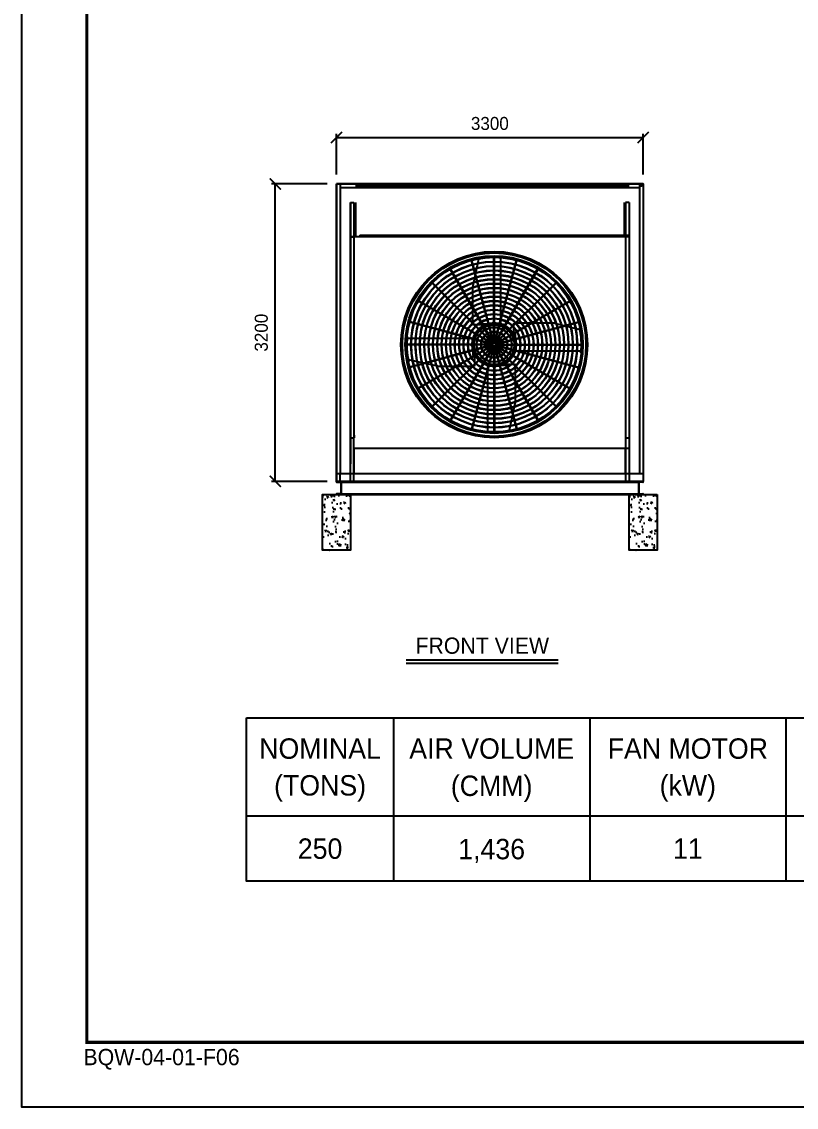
# Model space of a CAD drawing. Header units: millimetres. Extents: x 12184 to 41592, y 8990 to 29785.
# Drawn here: x 12184 to 20513, y 8990 to 20669 of the extents above; entities that cross this region are included whole.
import ezdxf
from ezdxf.enums import TextEntityAlignment as Align

# ---------------------------------------------------------------- set-up
doc = ezdxf.new("R2010")
doc.units = ezdxf.units.MM
doc.linetypes.add('CENTER', pattern=[2, 1.25, -0.25, 0.25, -0.25])
doc.linetypes.add('HIDDEN', pattern=[0.375, 0.25, -0.125])
for name, color, linetype in [('center', 1, 'CENTER'), ('LINE', 7, 'Continuous'), ('냉각탑', 4, 'Continuous'), ('냉각탑_box', 1, 'Continuous'), ('냉각탑_dim', 1, 'Continuous'), ('냉각탑_form', 1, 'Continuous'), ('냉각탑_text', 3, 'Continuous'), ('냉각탑_찬넬방진', 1, 'Continuous'), ('숨은선', 5, 'HIDDEN')]:
    doc.layers.add(name, color=color, linetype=linetype)
doc.styles.add('HY울릉도L', font='')
doc.styles.add('돋움', font='Dotum.ttf')
doc.styles.get('HY울릉도L').set_extended_font_data('HY울릉도L')
doc.dimstyles.new('성지DIM', dxfattribs={"dimtxt": 3.5, "dimasz": 3, "dimexe": 1, "dimexo": 2.5, "dimgap": 2, "dimtad": 1, "dimdec": 0, "dimzin": 3, "dimdsep": 46, "dimtxsty": 'HY울릉도L', "dimblk": 'ARCHTICK', "dimcen": -2, "dimclrd": 256, "dimclre": 256, "dimclrt": 7, "dimadec": 0, "dimazin": 0, "dimtfac": 1, "dimtdec": 0, "dimtofl": 0, "dimtmove": 0, "dimatfit": 3, "dimfxl": 1, "dimtolj": 1, "dimtzin": 0, "dimlwe": -1, "dimarcsym": 0})

# ---------------------------------------------------------------- blocks, each defined once
blk = doc.blocks.new('냉각탑form')
at = {"layer": 'Defpoints'}
blk.add_lwpolyline([(0, 297.07), (420.1, 297.07), (420.1, 0), (0, 0)], close=True, dxfattribs=at)
at = {"layer": '냉각탑_form', "const_width": 0.5}
blk.add_lwpolyline([(10, 287.07), (10, 10), (410.1, 10), (410.1, 287.07)], close=True, dxfattribs=at)
at = {"layer": '냉각탑_form', "style": '돋움'}
blk.add_text('BQW-04-01-F06', height=2.5006, dxfattribs=at).set_placement((9.48, 6.47))
blk = doc.blocks.new('_ArchTick')
at = {"color": 0, "linetype": 'ByBlock', "const_width": 0.15}
blk.add_lwpolyline([(-0.5, -0.5), (0.5, 0.5)], dxfattribs=at)
blk = doc.blocks.new('*D111')
at = {"layer": 'Defpoints', "color": 0, "transparency": 16777216}
for p in [(18867, 19424), (15568, 18924), (18867, 18924)]:
    blk.add_point(p, dxfattribs=at)
at = {"layer": '냉각탑_dim', "transparency": 16777216}
for p, q in [((15568, 19024), (15568, 19464)), ((18867, 19024), (18867, 19464))]:
    blk.add_line(p, q, dxfattribs=at)
at = {"layer": '냉각탑_dim', "lineweight": -2, "transparency": 16777216}
blk.add_line((15568, 19424), (18867, 19424), dxfattribs=at)
at = {"layer": '냉각탑_dim', "lineweight": -2, "transparency": 16777216, "xscale": 120, "yscale": 120, "zscale": 120, "rotation": 180}
blk.add_blockref('_ArchTick', (15568, 19424), dxfattribs=at)
at = {"layer": '냉각탑_dim', "lineweight": -2, "transparency": 16777216, "xscale": 120, "yscale": 120, "zscale": 120}
blk.add_blockref('_ArchTick', (18867, 19424), dxfattribs=at)
at = {"layer": '냉각탑_dim', "color": 7, "transparency": 16777216, "insert": (17218, 19574), "char_height": 140, "attachment_point": 5, "style": 'HY울릉도L'}
blk.add_mtext('\\A1;3300', dxfattribs=at)
blk = doc.blocks.new('*D112')
at = {"layer": 'Defpoints', "color": 0, "transparency": 16777216}
for p in [(14911, 18924), (15568, 18924), (15568, 15724)]:
    blk.add_point(p, dxfattribs=at)
at = {"layer": '냉각탑_dim', "transparency": 16777216}
for p, q in [((15468, 18924), (14871, 18924)), ((15468, 15724), (14871, 15724))]:
    blk.add_line(p, q, dxfattribs=at)
at = {"layer": '냉각탑_dim', "lineweight": -2, "transparency": 16777216}
blk.add_line((14911, 15724), (14911, 18924), dxfattribs=at)
at = {"layer": '냉각탑_dim', "lineweight": -2, "transparency": 16777216, "xscale": 120, "yscale": 120, "zscale": 120}
for p, rotation in [((14911, 18924), 90), ((14911, 15724), 270)]:
    blk.add_blockref('_ArchTick', p, dxfattribs=dict(at, rotation=rotation))
at = {"layer": '냉각탑_dim', "color": 7, "transparency": 16777216, "insert": (14761, 17324), "char_height": 140, "attachment_point": 5, "rotation": 90, "style": 'HY울릉도L'}
blk.add_mtext('\\A1;3200', dxfattribs=at)
blk = doc.blocks.new('A$C1FB73ED1')
for p, q in [((1261, 1340), (967, 2438)), ((1267, 1342), (972, 2440)), ((1277, 1343), (1277, 2480)), ((1283, 1343), (1283, 2480)), ((1293, 1342), (1588, 2440)), ((1299, 1340), (1593, 2438)), ((1246, 1333), (677, 2318)), ((1251, 1336), (683, 2321)), ((1309, 1336), (1877, 2321)), ((1314, 1333), (1883, 2318)), ((1233, 1322), (429, 2126)), ((1238, 1327), (434, 2131)), ((1322, 1327), (2126, 2131)), ((1327, 1322), (2131, 2126)), ((1224, 1309), (239, 1877)), ((1227, 1314), (242, 1883)), ((1333, 1314), (2318, 1883)), ((1336, 1309), (2321, 1877)), ((1218, 1293), (120, 1588)), ((1220, 1299), (122, 1593)), ((1340, 1299), (2438, 1593)), ((1342, 1293), (2440, 1588)), ((1217, 1283), (80, 1283)), ((1217, 1277), (80, 1277)), ((1218, 1267), (120, 972)), ((1220, 1261), (122, 967)), ((1224, 1251), (239, 683)), ((1227, 1246), (242, 677)), ((1233, 1238), (429, 434)), ((1238, 1233), (434, 429)), ((1246, 1227), (677, 242)), ((1251, 1224), (683, 239)), ((1261, 1220), (967, 122)), ((1267, 1218), (972, 120)), ((1277, 1217), (1277, 80)), ((1283, 1217), (1283, 80)), ((1293, 1218), (1588, 120)), ((1299, 1220), (1593, 122)), ((1309, 1224), (1877, 239)), ((1314, 1227), (1883, 242)), ((1322, 1233), (2126, 429)), ((1327, 1238), (2131, 434)), ((1333, 1246), (2318, 677)), ((1336, 1251), (2321, 683)), ((1340, 1261), (2438, 967)), ((1342, 1267), (2440, 972)), ((1343, 1283), (2480, 1283)), ((1343, 1277), (2480, 1277))]:
    blk.add_line(p, q)
for radius in [1280, 1260, 1220, 1200]:
    blk.add_circle((1280, 1280), radius)
at = {"ltscale": 5}
for radius in [1143, 1137, 1083, 1077, 1023, 1017, 963, 957, 903, 897, 843, 837, 783, 777, 723, 717, 663, 657, 603, 597, 543, 537, 483, 477, 423, 417, 363, 357, 303, 297, 243, 237, 183, 177, 123, 117, 63, 57, 40, 21]:
    blk.add_circle((1280, 1280), radius, dxfattribs=at)
at = {"color": 7}
blk.add_circle((1280, 1280), 274, dxfattribs=at)
at = {"layer": 'LINE', "color": 7}
for p, q in [((985, 2053), (1072, 2459)), ((1368, 2478), (1368, 1567)), ((985, 2053), (985, 1550)), ((1131, 1550), (985, 1550)), ((1131, 1550), (985, 1550)), ((1131, 1567), (1369, 1567)), ((1131, 1567), (1369, 1567)), ((1131, 1567), (1131, 1549)), ((1131, 1567), (1131, 1549)), ((1131, 1549), (1230, 1549)), ((1131, 1549), (1230, 1549)), ((1330, 1549), (1369, 1549)), ((1330, 1549), (1369, 1549)), ((1369, 1567), (1369, 1549)), ((1369, 1567), (1369, 1549)), ((2111, 1575), (1550, 1575)), ((1550, 1429), (1550, 1575)), ((1550, 1429), (1550, 1575)), ((2111, 1575), (2457, 1488)), ((84, 1368), (993, 1368)), ((84, 1368), (993, 1368)), ((993, 1131), (993, 1369)), ((993, 1131), (993, 1369)), ((993, 1369), (1011, 1369)), ((993, 1369), (1011, 1369)), ((993, 1131), (993, 1369)), ((993, 1131), (993, 1369)), ((993, 1369), (1011, 1369)), ((993, 1369), (1011, 1369)), ((1011, 1330), (1011, 1369)), ((1011, 1330), (1011, 1369)), ((1011, 1330), (1011, 1369)), ((1011, 1330), (1011, 1369)), ((1549, 1429), (1549, 1330)), ((1549, 1429), (1549, 1330)), ((1567, 1429), (1549, 1429)), ((1567, 1429), (1549, 1429)), ((1567, 1429), (1567, 1191)), ((1567, 1429), (1567, 1191)), ((1011, 1131), (1011, 1230)), ((1011, 1131), (1011, 1230)), ((1011, 1131), (1011, 1230)), ((1011, 1131), (1011, 1230)), ((1549, 1230), (1549, 1191)), ((1549, 1230), (1549, 1191)), ((509, 985), (103, 1072)), ((993, 1131), (1011, 1131)), ((993, 1131), (1011, 1131)), ((993, 1131), (1011, 1131)), ((993, 1131), (1011, 1131)), ((1010, 1131), (1010, 985)), ((1010, 1131), (1010, 985)), ((1010, 1131), (1010, 985)), ((1010, 1131), (1010, 985)), ((1567, 1191), (1549, 1191)), ((1567, 1191), (1549, 1191)), ((2476, 1192), (1567, 1192)), ((509, 985), (1010, 985)), ((509, 985), (1010, 985)), ((1230, 1011), (1191, 1011)), ((1191, 993), (1191, 1011)), ((1230, 1011), (1191, 1011)), ((1191, 993), (1191, 1011)), ((1429, 993), (1191, 993)), ((1429, 993), (1191, 993)), ((1192, 82), (1192, 993)), ((1429, 1011), (1330, 1011)), ((1429, 1011), (1330, 1011)), ((1429, 993), (1429, 1011)), ((1429, 993), (1429, 1011)), ((1429, 1010), (1575, 1010)), ((1429, 1010), (1575, 1010)), ((1575, 507), (1575, 1010)), ((1575, 507), (1488, 101)), ((1167, 83), (1167, 85)), ((1393, 83), (1393, 85)), ((1513, 104), (1513, 106))]:
    blk.add_line(p, q, dxfattribs=at)
for points in [[(1272, 1594), (1269, 1588), (1272, 1581), (1280, 1581), (1284, 1588), (1280, 1594)], [(1272, 1594), (1269, 1588), (1272, 1581), (1280, 1581), (1284, 1588), (1280, 1594)], [(966, 1272), (972, 1269), (979, 1272), (979, 1280), (972, 1284), (966, 1280)], [(966, 1272), (972, 1269), (979, 1272), (979, 1280), (972, 1284), (966, 1280)], [(966, 1272), (972, 1269), (979, 1272), (979, 1280), (972, 1284), (966, 1280)], [(966, 1272), (972, 1269), (979, 1272), (979, 1280), (972, 1284), (966, 1280)], [(1594, 1288), (1588, 1291), (1581, 1288), (1581, 1280), (1588, 1276), (1594, 1280)], [(1594, 1288), (1588, 1291), (1581, 1288), (1581, 1280), (1588, 1276), (1594, 1280)], [(1288, 966), (1291, 972), (1288, 979), (1280, 979), (1276, 972), (1280, 966)], [(1288, 966), (1291, 972), (1288, 979), (1280, 979), (1276, 972), (1280, 966)]]:
    blk.add_lwpolyline(points, close=True, dxfattribs=at)
for centre, radius in [((1191, 1559), 2), ((1191, 1559), 2), ((1231, 1559), 2), ((1231, 1559), 2), ((1276, 1588), 8.5), ((1276, 1588), 8.5), ((1350, 1559), 2), ((1350, 1559), 2), ((1001, 1350), 2), ((1001, 1350), 2), ((1001, 1350), 2), ((1001, 1350), 2), ((1559, 1369), 2), ((1559, 1369), 2), ((972, 1276), 8.5), ((972, 1276), 8.5), ((972, 1276), 8.5), ((972, 1276), 8.5), ((1001, 1231), 2), ((1001, 1231), 2), ((1001, 1231), 2), ((1001, 1231), 2), ((1559, 1329), 2), ((1559, 1329), 2), ((1559, 1210), 2), ((1559, 1210), 2), ((1588, 1284), 8.5), ((1588, 1284), 8.5), ((1001, 1191), 2), ((1001, 1191), 2), ((1001, 1191), 2), ((1001, 1191), 2), ((1210, 1001), 2), ((1210, 1001), 2), ((1284, 972), 8.5), ((1284, 972), 8.5), ((1329, 1001), 2), ((1329, 1001), 2), ((1369, 1001), 2), ((1369, 1001), 2)]:
    blk.add_circle(centre, radius, dxfattribs=at)
for centre, radius, start, end in [((1280, 1483), 1000, 83.5007, 103.4595), ((1280, 1483), 998, 83.4876, 103.487), ((1481, 1280), 998, 353.4876, 13.487), ((1481, 1280), 1000, 353.5007, 13.4595), ((1079, 1280), 1000, 173.5007, 193.4595), ((1079, 1280), 998, 173.4876, 193.487), ((1280, 1077), 998, 263.4876, 283.487), ((1280, 1077), 1000, 263.5007, 283.4595)]:
    blk.add_arc(centre, radius, start, end, dxfattribs=at)
blk = doc.blocks.new('3')
for p, q in [((18023, 18924), (15568, 18924)), ((15568, 18924), (15568, 15724)), ((15759, 18924), (18717, 18924)), ((18023, 18924), (18868, 18924)), ((18868, 18924), (18868, 15724)), ((15773, 18909), (18717, 18909)), ((15719, 18724), (15719, 18358)), ((15719, 18724), (15757, 18724)), ((15757, 18724), (15757, 18358)), ((15759, 18724), (15759, 18358)), ((15773, 18724), (15773, 18358)), ((18662, 18724), (18662, 18358)), ((18676, 18724), (18676, 18358)), ((18678, 18724), (18678, 18358)), ((18717, 18724), (18678, 18724)), ((18717, 18724), (18717, 18358)), ((15719, 18358), (15757, 18358)), ((15719, 18356), (15719, 16194)), ((15719, 18356), (15757, 18356)), ((15757, 18356), (15757, 16194)), ((15759, 18358), (18717, 18358)), ((15773, 18360), (15820, 18360)), ((15820, 18372), (18717, 18372)), ((15820, 18372), (15820, 18358)), ((18717, 18358), (18678, 18358)), ((18678, 18356), (18678, 16194)), ((18717, 18356), (18678, 18356)), ((18717, 18356), (18717, 16194)), ((15719, 16194), (15757, 16194)), ((15719, 16192), (15719, 15913)), ((15719, 15724), (15719, 16192)), ((15719, 16192), (15757, 16192)), ((15757, 15724), (15757, 16192)), ((15759, 16222), (15759, 16194)), ((18676, 16222), (18676, 16194)), ((18678, 16194), (18717, 16194)), ((18678, 16192), (18717, 16192)), ((18678, 16192), (18678, 15724)), ((18717, 16192), (18717, 15913)), ((18717, 16192), (18717, 15724)), ((15759, 15819), (15759, 16083)), ((15759, 16083), (18717, 16083)), ((18676, 15819), (18676, 16083)), ((15609, 15724), (15609, 15817)), ((18676, 15817), (18676, 15724)), ((15568, 15724), (18023, 15724)), ((15607, 15724), (15569, 15724)), ((15607, 15724), (15569, 15724)), ((18717, 15724), (15719, 15724)), ((16842, 15724), (15759, 15724)), ((18717, 15724), (15759, 15724)), ((17686, 15724), (16844, 15724)), ((18717, 15724), (17687, 15724)), ((18868, 15724), (18023, 15724)), ((18023, 15724), (18868, 15724)), ((18867, 15724), (18828, 15724)), ((18867, 15724), (18828, 15724))]:
    blk.add_line(p, q)
at = {"color": 7}
for p, q in [((15568, 18924), (18023, 18924)), ((15568, 18924), (15568, 15724)), ((15610, 18924), (15610, 15804)), ((18868, 18924), (18023, 18924)), ((18826, 18924), (18826, 15804)), ((18868, 18924), (18868, 15724)), ((18826, 18882), (15610, 18882)), ((18868, 15804), (15568, 15804)), ((15568, 15724), (18023, 15724)), ((18868, 15724), (18023, 15724)), ((18868, 15724), (18023, 15724))]:
    blk.add_line(p, q, dxfattribs=at)
at = {"ltscale": 500, "elevation": 0}
blk.add_lwpolyline([(15568, 18924), (18867, 18924), (18867, 15724), (15568, 15724)], close=True, dxfattribs=at)
blk.add_circle((18848, 18904), 3)
at = {"layer": 'center'}
for p, q in [((18668, 18704), (18684, 18704)), ((18668, 18541), (18684, 18541)), ((18668, 18378), (18684, 18378))]:
    blk.add_line(p, q, dxfattribs=at)
at = {"layer": '냉각탑', "color": 6, "linetype": 'HIDDEN'}
for p, q in [((15719, 15724), (15719, 18724)), ((16076, 15724), (15719, 15724)), ((17574, 15724), (16955, 15724)), ((17550, 15724), (16979, 15724)), ((18717, 15724), (18453, 15724))]:
    blk.add_line(p, q, dxfattribs=at)
at = {"layer": '냉각탑', "ltscale": 30}
for q in [(15719, 18724), (18717, 15724)]:
    blk.add_line((15719, 15724), q, dxfattribs=at)
at = {"layer": '냉각탑_찬넬방진', "ltscale": 150}
for p, q in [((15569, 15724), (15621, 15724)), ((15569, 15719), (15569, 15724)), ((15569, 15724), (15621, 15724)), ((15569, 15724), (15621, 15724)), ((15569, 15719), (15569, 15724)), ((15569, 15724), (15621, 15724)), ((15572, 15716), (15612, 15716)), ((15572, 15716), (15612, 15716)), ((15615, 15712), (15615, 15594)), ((15621, 15724), (15621, 15583)), ((18867, 15724), (18815, 15724)), ((18867, 15724), (18815, 15724)), ((18867, 15724), (18815, 15724)), ((18815, 15724), (18815, 15583)), ((18867, 15724), (18815, 15724)), ((18820, 15712), (18820, 15594)), ((18864, 15716), (18823, 15716)), ((18864, 15716), (18823, 15716)), ((18867, 15719), (18867, 15724)), ((18867, 15719), (18867, 15724)), ((15569, 15588), (15569, 15583)), ((15621, 15583), (15569, 15583)), ((15612, 15591), (15572, 15591)), ((18815, 15583), (18867, 15583)), ((18823, 15591), (18864, 15591)), ((18867, 15588), (18867, 15583))]:
    blk.add_line(p, q, dxfattribs=at)
at = {"layer": '냉각탑_찬넬방진', "ltscale": 30}
for p, q in [((15621, 15716), (18815, 15716)), ((15719, 15724), (18530, 15724)), ((15719, 15724), (18530, 15724)), ((15569, 15588), (15569, 15583)), ((15621, 15591), (18815, 15591)), ((15621, 15583), (18815, 15583)), ((15621, 15583), (18815, 15583))]:
    blk.add_line(p, q, dxfattribs=at)
at = {"layer": '냉각탑_찬넬방진', "linetype": 'HIDDEN'}
for q in [(15719, 15724), (15742, 15724)]:
    blk.add_line((16639, 15724), q, dxfattribs=at)
at = {"layer": '냉각탑_찬넬방진', "ltscale": 150}
for centre, start, end in [((15572, 15719), 180, 270), ((15572, 15719), 180, 270), ((15612, 15712), 0, 90), ((15612, 15712), 0, 90), ((18823, 15712), 90, 180), ((18823, 15712), 90, 180), ((18864, 15719), 270, 0), ((18864, 15719), 270, 0), ((15572, 15588), 90, 180), ((15612, 15594), 270, 0), ((18823, 15594), 180, 270), ((18864, 15588), 0, 90)]:
    blk.add_arc(centre, 3.18, start, end, dxfattribs=at)
at = {"layer": '숨은선', "ltscale": 4, "elevation": 0}
for points in [[(15648, 18884, -0.005236), (15648, 18884, -0.005236)], [(18788, 18884, 0.005236), (18788, 18884, 0.005236)]]:
    blk.add_lwpolyline(points, format="xyb", dxfattribs=at)
at = {"layer": '냉각탑', "xscale": 0.7829768747821867, "yscale": 0.7829768747821867, "zscale": 0.7829768747821867}
blk.add_blockref('A$C1FB73ED1', (16262, 16193), dxfattribs=at)

msp = doc.modelspace()

# ---------------------------------------------------------------- hatches: boundary and pattern name
h = msp.add_hatch()
h.set_pattern_fill('AR-CONC', color=4, angle=-90)
h.set_pattern_definition([(320, (-186564.83, 350362.92), (-15.939086, -182.18467), [19.05, -209.55]), (265, (-186564.83, 350362.92), (191.056845, 35.24342), [15.24, -167.64058]), (10.451445, (-186566.15, 350347.74), (175.11775, -146.94125), [16.19001, -178.090245]), (316.1842, (-186514.03, 350362.92), (-42.04233, -271.07904), [28.575, -314.325]), (6.63556, (-186517.53, 350340.33), (247.42612, -237.40413), [24.28502, -267.1356]), (261.18415, (-186514.03, 350362.92), (247.42612, -237.40413), [22.85997, -251.45973]), (291, (-186526.73, 350337.52), (-102.2652, -151.61439), [19.05, -209.55]), (236, (-186526.73, 350337.52), (184.18797, -61.80203), [15.24, -167.64]), (341.451445, (-186535.25, 350324.89), (81.92277, -213.41642), [16.19001, -178.08994]), (307.5, (-186564.826, 350362.92), (84.555039, -3.088603), [0, -165.608, 0, -170.18, 0, -168.275]), (277.5, (-186564.83, 350362.92), (100.180575, -66.819663), [0, -97.028, 0, -161.798, 0, -64.135]), (237.5, (-186564.826, 350419.56), (-5.728744, -135.590595), [0, -63.5, 0, -198.12, 0, -262.89]), (227.5, (-186564.83, 350444.96), (25.42649, -148.12918), [0, -82.55, 0, -131.572, 0, -186.69])])
h.paths.add_polyline_path([(15418.7, 15583), (15418.7, 14983), (15718.7, 14982.8), (15718.7, 15582.8)])
h = msp.add_hatch()
h.set_pattern_fill('AR-CONC', color=4, angle=-90)
h.set_pattern_definition([(320, (-183266.01, 350362.92), (-15.939086, -182.18467), [19.05, -209.55]), (265, (-183266.01, 350362.92), (191.056845, 35.24342), [15.24, -167.64058]), (10.451445, (-183267.34, 350347.74), (175.11775, -146.94125), [16.19001, -178.090245]), (316.1842, (-183215.21, 350362.92), (-42.04233, -271.07904), [28.575, -314.325]), (6.63556, (-183218.72, 350340.33), (247.42612, -237.40413), [24.28502, -267.1356]), (261.18415, (-183215.2, 350362.92), (247.42612, -237.40413), [22.85997, -251.45973]), (291, (-183227.91, 350337.52), (-102.2652, -151.61439), [19.05, -209.55]), (236, (-183227.91, 350337.52), (184.18797, -61.80203), [15.24, -167.64]), (341.451445, (-183236.44, 350324.89), (81.92277, -213.41642), [16.19001, -178.08994]), (307.5, (-183266.013, 350362.92), (84.555039, -3.088603), [0, -165.608, 0, -170.18, 0, -168.275]), (277.5, (-183266.01, 350362.92), (100.180575, -66.819663), [0, -97.028, 0, -161.798, 0, -64.135]), (237.5, (-183266.013, 350419.56), (-5.728744, -135.590595), [0, -63.5, 0, -198.12, 0, -262.89]), (227.5, (-183266.01, 350444.96), (25.42649, -148.12918), [0, -82.55, 0, -131.572, 0, -186.69])])
h.paths.add_polyline_path([(18717.5, 15583), (18717.5, 14983), (19017.5, 14982.8), (19017.5, 15582.8)])

# ---------------------------------------------------------------- linework, layer by layer
at = {"ltscale": 500, "elevation": 0}
for points in [[(15718.7, 15582.9), (15718.7, 14982.9), (15418.7, 14982.9), (15418.7, 15582.9)], [(19017.5, 15582.9), (19017.5, 14982.9), (18717.5, 14982.9), (18717.5, 15582.9)]]:
    msp.add_lwpolyline(points, close=True, dxfattribs=at)
at = {"layer": '냉각탑_box'}
for p, q in [((16319.9, 13805.1), (17953.2, 13805.1)), ((16319.9, 13770.1), (17953.2, 13770.1)), ((16183.4, 13179), (16183.4, 11421.6)), ((18292.3, 13179), (18292.3, 11421.6)), ((20401.1, 13179), (20401.1, 11421.6)), ((14601.7, 12124.5), (33493.7, 12124.5))]:
    msp.add_line(p, q, dxfattribs=at)
msp.add_lwpolyline([(14601.7, 13179), (33493.7, 13179), (33493.7, 11421.6), (14601.7, 11421.6)], close=True, dxfattribs=at)

# ---------------------------------------------------------------- block references
msp.add_blockref('3', (0, 0))
at = {"layer": '냉각탑_form', "xscale": 70.00000000000001, "yscale": 70.00000000000001, "zscale": 70.00000000000001}
msp.add_blockref('냉각탑form', (12184.5, 8990.2), dxfattribs=at)

# ---------------------------------------------------------------- texts
at = {"layer": '냉각탑_text', "style": '돋움'}
for s, height, p in [('FRONT VIEW', 175, (17136.5, 13956.8)), ('NOMINAL', 219.67, (15392.6, 12849.5)), ('AIR VOLUME', 219.67, (17237.8, 12849.5)), ('FAN MOTOR', 219.67, (19346.7, 12849.5)), ('(TONS)', 219.67, (15392.6, 12454)), ('(CMM)', 219.67, (17237.3, 12449.3)), ('(kW)', 219.67, (19346.7, 12454)), ('250', 219.67, (15392.6, 11773.1)), ('1,436', 219.67, (17237.3, 11768.3)), ('11', 219.67, (19346.7, 11773.1))]:
    msp.add_text(s, height=height, dxfattribs=at).set_placement(p, align=Align.MIDDLE_CENTER)

# ---------------------------------------------------------------- dimensions: what is measured, and where the dimension line sits
at = {"layer": '냉각탑_dim'}
dim = msp.add_linear_dim(base=(18867.5, 19424), p1=(15567.7, 18923.6), p2=(18867.5, 18923.6), dimstyle='성지DIM', override={"dimscale": 40}, dxfattribs=at)
dim.commit()
dim.dimension.update_dxf_attribs({"geometry": '*D111', "text_midpoint": (17217.6, 19574)})
dim = msp.add_linear_dim(base=(14910.5, 18923.6), p1=(15567.7, 15723.6), p2=(15567.7, 18923.6), angle=90, dimstyle='성지DIM', override={"dimscale": 40}, dxfattribs=at)
dim.commit()
dim.dimension.update_dxf_attribs({"geometry": '*D112', "text_midpoint": (14760.5, 17323.6)})

doc.saveas('drawing.dxf')
